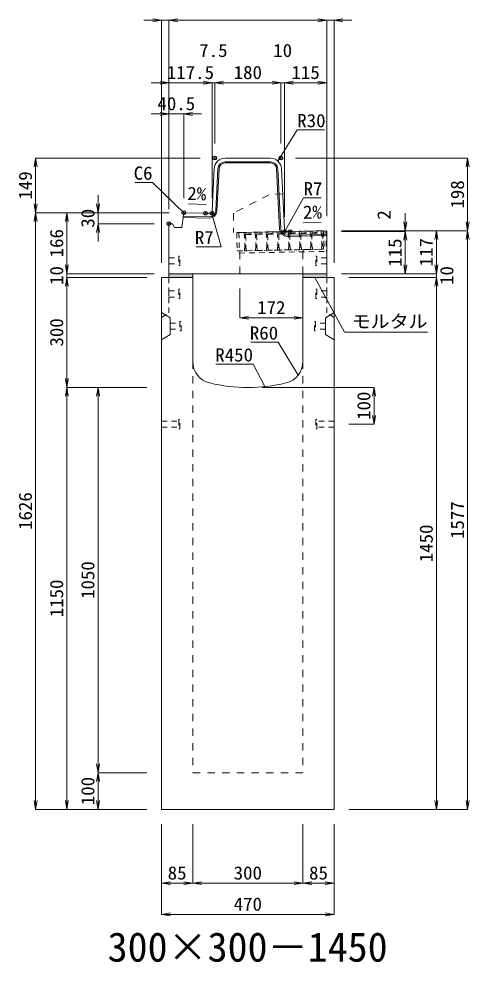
# Model space of a CAD drawing. Units: millimetres at full size. Extents: x -22536 to 51867, y -19720 to 38340.
# Drawn here: x 13776 to 15003, y -6586 to -4015 of the extents above; entities that cross this region are included whole.
import ezdxf
from ezdxf.enums import TextEntityAlignment as Align

# ---------------------------------------------------------------- set-up
doc = ezdxf.new("R2010")
doc.units = ezdxf.units.MM
doc.header["$LTSCALE"] = 20
doc.header["$PDMODE"] = 32
doc.header["$PDSIZE"] = 10
doc.linetypes.add('USER1', pattern=[2, 1, -1])
doc.linetypes.add('USER2', pattern=[1.35, 0.75, -0.6])
for name, color, linetype, lineweight in [('インサート', 3, 'USER2', 9), ('グレーチング', 7, 'USER2', 5), ('モルタル', 7, 'Continuous', 9), ('受枠', 3, 'USER2', 9), ('寸法線', 7, 'Continuous', 13), ('引出線', 4, 'Continuous', 13), ('本体', 2, 'Continuous', 13), ('目地', 132, 'Continuous', 5)]:
    doc.layers.add(name, color=color, linetype=linetype, lineweight=lineweight)
doc.layers.add('作業エリア', color=11, linetype='Continuous')
doc.layers.add('文字', color=7, linetype='Continuous')
doc.styles.add('ＭＳ 明朝', font='')
doc.styles.get('ＭＳ 明朝').set_extended_font_data('MS Mincho')

# ---------------------------------------------------------------- blocks, each defined once
blk = doc.blocks.new('open_arrow')
at = {"color": 0, "linetype": 'Continuous', "lineweight": -2}
blk.add_lwpolyline([(7.5, 1.25), (0, 0), (7.5, -1.25)], dxfattribs=at)

msp = doc.modelspace()

# ---------------------------------------------------------------- hatches: boundary and pattern name
at = {"layer": 'モルタル'}
for points in [[(14250, -4720), (14250, -4710), (14185, -4710), (14185, -4720)], [(14615, -4720), (14615, -4710), (14550, -4710), (14550, -4720)]]:
    msp.add_hatch(color=256, dxfattribs=at).paths.add_polyline_path(points)

# ---------------------------------------------------------------- linework, layer by layer
at = {"layer": 'インサート'}
for p, q in [((14185, -4666.5), (14212, -4666.5)), ((14185, -4666.5), (14185, -4683.5)), ((14215, -4662.5), (14212, -4662.5)), ((14212, -4662.5), (14212, -4687.5)), ((14215, -4687.5), (14215, -4662.5)), ((14585, -4662.5), (14588, -4662.5)), ((14585, -4687.5), (14585, -4662.5)), ((14588, -4662.5), (14588, -4687.5)), ((14615, -4666.5), (14588, -4666.5)), ((14615, -4666.5), (14615, -4683.5)), ((14185, -4683.5), (14212, -4683.5)), ((14212, -4687.5), (14215, -4687.5)), ((14588, -4687.5), (14585, -4687.5)), ((14615, -4683.5), (14588, -4683.5)), ((14215, -4752.5), (14212, -4752.5)), ((14212, -4752.5), (14212, -4777.5)), ((14215, -4777.5), (14215, -4752.5)), ((14585, -4752.5), (14588, -4752.5)), ((14585, -4777.5), (14585, -4752.5)), ((14588, -4752.5), (14588, -4777.5)), ((14185, -4756.5), (14212, -4756.5)), ((14185, -4756.5), (14185, -4773.5)), ((14185, -4773.5), (14212, -4773.5)), ((14212, -4777.5), (14215, -4777.5)), ((14588, -4777.5), (14585, -4777.5)), ((14615, -4756.5), (14588, -4756.5)), ((14615, -4773.5), (14588, -4773.5)), ((14615, -4756.5), (14615, -4773.5)), ((14188.2, -4844.5), (14215.2, -4844.5)), ((14188.2, -4844.5), (14188.2, -4861.5)), ((14218.2, -4840.5), (14215.2, -4840.5)), ((14215.2, -4840.5), (14215.2, -4865.5)), ((14218.2, -4865.5), (14218.2, -4840.5)), ((14581.8, -4840.5), (14584.8, -4840.5)), ((14581.8, -4865.5), (14581.8, -4840.5)), ((14584.8, -4840.5), (14584.8, -4865.5)), ((14611.8, -4844.5), (14584.8, -4844.5)), ((14611.8, -4844.5), (14611.8, -4861.5)), ((14188.2, -4861.5), (14215.2, -4861.5)), ((14215.2, -4865.5), (14218.2, -4865.5)), ((14584.8, -4865.5), (14581.8, -4865.5)), ((14611.8, -4861.5), (14584.8, -4861.5)), ((14165, -5111.5), (14212, -5111.5)), ((14165, -5111.5), (14165, -5128.5)), ((14215, -5107.5), (14212, -5107.5)), ((14212, -5107.5), (14212, -5132.5)), ((14215, -5132.5), (14215, -5107.5)), ((14588, -5107.5), (14585, -5107.5)), ((14585, -5107.5), (14585, -5132.5)), ((14588, -5132.5), (14588, -5107.5)), ((14635, -5111.5), (14588, -5111.5)), ((14635, -5128.5), (14635, -5111.5)), ((14165, -5128.5), (14212, -5128.5)), ((14212, -5132.5), (14215, -5132.5)), ((14585, -5132.5), (14588, -5132.5)), ((14635, -5128.5), (14588, -5128.5))]:
    msp.add_line(p, q, dxfattribs=at)
at = {"layer": 'グレーチング'}
for p, q in [((14389.92, -4597.5), (14604.88, -4593.2)), ((14395.04, -4603.4), (14419.92, -4596.9)), ((14425.04, -4602.8), (14449.91, -4596.3)), ((14455.03, -4602.2), (14479.91, -4595.7)), ((14455.03, -4602.2), (14480.03, -4601.7)), ((14485.03, -4601.6), (14509.9, -4595.1)), ((14485.03, -4601.6), (14510.02, -4601.1)), ((14515.02, -4601), (14539.89, -4594.5)), ((14515.02, -4601), (14540.01, -4600.5)), ((14545.01, -4600.4), (14569.89, -4593.9)), ((14545.01, -4600.4), (14570.01, -4599.9)), ((14575.01, -4599.8), (14599.88, -4593.3)), ((14575.01, -4599.8), (14600, -4599.3)), ((14395.04, -4603.4), (14420.04, -4602.9)), ((14425.04, -4602.8), (14450.03, -4602.3)), ((14390.92, -4647.49), (14605.88, -4643.19))]:
    msp.add_line(p, q, dxfattribs=at)
for points in [[(14389.92, -4597.5), (14394.92, -4597.4), (14395.04, -4603.4), (14394.06, -4604.42), (14394.78, -4640.41), (14395.8, -4641.39), (14395.92, -4647.39), (14390.92, -4647.49), (14390.8, -4641.49), (14391.78, -4640.47), (14391.06, -4604.48), (14390.04, -4603.5)], [(14419.92, -4596.9), (14424.92, -4596.8), (14425.04, -4602.8), (14424.06, -4603.82), (14424.78, -4639.81), (14425.8, -4640.79), (14425.92, -4646.79), (14420.92, -4646.89), (14420.8, -4640.89), (14421.78, -4639.87), (14421.06, -4603.88), (14420.04, -4602.9)], [(14449.91, -4596.3), (14454.91, -4596.2), (14455.03, -4602.2), (14454.05, -4603.22), (14454.77, -4639.21), (14455.79, -4640.19), (14455.91, -4646.19), (14450.91, -4646.29), (14450.79, -4640.29), (14451.77, -4639.27), (14451.05, -4603.28), (14450.03, -4602.3)], [(14479.91, -4595.7), (14484.91, -4595.6), (14485.03, -4601.6), (14484.05, -4602.62), (14484.77, -4638.61), (14485.79, -4639.59), (14485.91, -4645.59), (14480.91, -4645.69), (14480.79, -4639.69), (14481.77, -4638.67), (14481.05, -4602.68), (14480.03, -4601.7)], [(14509.9, -4595.1), (14514.9, -4595), (14515.02, -4601), (14514.04, -4602.02), (14514.76, -4638.01), (14515.78, -4638.99), (14515.9, -4644.99), (14510.9, -4645.09), (14510.78, -4639.09), (14511.76, -4638.07), (14511.04, -4602.08), (14510.02, -4601.1)], [(14539.89, -4594.5), (14544.89, -4594.4), (14545.01, -4600.4), (14544.03, -4601.42), (14544.75, -4637.41), (14545.77, -4638.39), (14545.89, -4644.39), (14540.89, -4644.49), (14540.77, -4638.49), (14541.75, -4637.47), (14541.03, -4601.48), (14540.01, -4600.5)], [(14569.89, -4593.9), (14574.89, -4593.8), (14575.01, -4599.8), (14574.03, -4600.82), (14574.75, -4636.81), (14575.77, -4637.79), (14575.89, -4643.79), (14570.89, -4643.89), (14570.77, -4637.89), (14571.75, -4636.87), (14571.03, -4600.88), (14570.01, -4599.9)], [(14599.88, -4593.3), (14604.88, -4593.2), (14605, -4599.2), (14604.02, -4600.22), (14604.74, -4636.21), (14605.76, -4637.19), (14605.88, -4643.19), (14600.88, -4643.29), (14600.76, -4637.29), (14601.74, -4636.27), (14601.02, -4600.28), (14600, -4599.3)]]:
    msp.add_lwpolyline(points, close=True, dxfattribs=at)
at = {"layer": 'モルタル'}
for points in [[(14185, -4710), (14250, -4710), (14250, -4720), (14185, -4720)], [(14550, -4710), (14615, -4710), (14615, -4720), (14550, -4720)]]:
    msp.add_lwpolyline(points, close=True, dxfattribs=at)
at = {"layer": '作業エリア'}
for p in [(14310, -4395), (14490, -4395), (14225.5, -4543.81), (14285, -4545), (14302.5, -4545), (14185, -4573.81), (14500, -4595), (14515, -4595)]:
    msp.add_point(p, dxfattribs=at)
at = {"layer": '受枠'}
for p, q in [((14369.93, -4597.9), (14612.88, -4593.04)), ((14369.93, -4597.9), (14370.93, -4647.89)), ((14375.93, -4597.78), (14377.05, -4653.77)), ((14606.88, -4593.16), (14607.88, -4643.15)), ((14612.88, -4593.04), (14614, -4649.03)), ((14370.93, -4647.89), (14607.88, -4643.15)), ((14377.05, -4653.77), (14614, -4649.03)), ((14550.89, -4644.29), (14551.01, -4650.29))]:
    msp.add_line(p, q, dxfattribs=at)
at = {"layer": '寸法線'}
for p, q in [((14233, -4019.42), (14117, -4019.42)), ((14165, -4680), (14165, -4019.42)), ((14185, -4019.42), (14615, -4019.42)), ((14185, -4533.81), (14185, -4019.42)), ((14185, -4533.81), (14185, -4019.42)), ((14567, -4019.42), (14683, -4019.42)), ((14615, -4553), (14615, -4019.42)), ((14615, -4553), (14615, -4019.42)), ((14635, -4680), (14635, -4019.42)), ((14137, -4189.42), (14302.5, -4189.42)), ((14185, -4533.81), (14185, -4189.42)), ((14254.5, -4189.42), (14358, -4189.42)), ((14302.5, -4505), (14302.5, -4189.42)), ((14302.5, -4505), (14302.5, -4189.42)), ((14310, -4355), (14310, -4189.42)), ((14310, -4189.42), (14490, -4189.42)), ((14310, -4355), (14310, -4189.42)), ((14442, -4189.42), (14548, -4189.42)), ((14490, -4355), (14490, -4189.42)), ((14490, -4355), (14490, -4189.42)), ((14500, -4555), (14500, -4189.42)), ((14500, -4189.42), (14615, -4189.42)), ((14500, -4555), (14500, -4189.42)), ((14615, -4553), (14615, -4189.42)), ((14137, -4274.42), (14273.5, -4274.42)), ((14185, -4533.81), (14185, -4274.42)), ((14225.5, -4503.81), (14225.5, -4274.42)), ((13822.06, -4395), (13822.06, -4543.81)), ((14270, -4395), (13822.06, -4395)), ((14530, -4395), (14998.78, -4395)), ((14998.78, -4395), (14998.78, -4593)), ((13992.06, -4495.81), (13992.06, -4621.81)), ((14185.5, -4543.81), (13822.06, -4543.81)), ((13822.06, -6170), (13822.06, -4543.81)), ((14185.5, -4543.81), (13822.06, -4543.81)), ((13907.06, -4543.81), (13907.06, -4710)), ((14185.5, -4543.81), (13907.06, -4543.81)), ((14185.5, -4543.81), (13992.06, -4543.81)), ((14828.78, -4545), (14828.78, -4643)), ((14145, -4573.81), (13992.06, -4573.81)), ((14655, -4593), (14828.78, -4593)), ((14655, -4593), (14913.78, -4593)), ((14655, -4593), (14998.78, -4593)), ((14655, -4593), (14998.78, -4593)), ((14655, -4595), (14828.78, -4595)), ((14655, -4595), (14828.78, -4595)), ((14828.78, -4595), (14828.78, -4710)), ((14913.78, -4593), (14913.78, -4710)), ((14998.78, -4593), (14998.78, -6170)), ((13907.06, -4662), (13907.06, -4768)), ((14913.78, -4662), (14913.78, -4768)), ((14145, -4710), (13907.06, -4710)), ((14145, -4710), (13907.06, -4710)), ((14125, -4720), (13907.06, -4720)), ((13907.06, -4720), (13907.06, -5020)), ((14125, -4720), (13907.06, -4720)), ((14655, -4710), (14828.78, -4710)), ((14655, -4710), (14913.78, -4710)), ((14655, -4710), (14913.78, -4710)), ((14675, -4720), (14913.78, -4720)), ((14675, -4720), (14913.78, -4720)), ((14913.78, -4720), (14913.78, -6170)), ((14378, -4750), (14378, -4830.23)), ((14378, -4830.23), (14550, -4830.23)), ((14125, -5020), (13907.06, -5020)), ((13907.06, -6170), (13907.06, -5020)), ((14125, -5020), (13907.06, -5020)), ((13992.06, -5020), (13992.06, -6070)), ((14125, -5020), (13992.06, -5020)), ((14440, -5020), (14743.78, -5020)), ((14743.78, -5020), (14743.78, -5120)), ((14675, -5120), (14743.78, -5120)), ((14125, -6070), (13992.06, -6070)), ((13992.06, -6070), (13992.06, -6170)), ((14125, -6070), (13992.06, -6070)), ((14125, -6170), (13822.06, -6170)), ((14125, -6170), (13907.06, -6170)), ((14125, -6170), (13992.06, -6170)), ((14675, -6170), (14913.78, -6170)), ((14675, -6170), (14998.78, -6170)), ((14165, -6210), (14165, -6371.16)), ((14165, -6210), (14165, -6456.16)), ((14250, -6210), (14250, -6371.16)), ((14250, -6210), (14250, -6371.16)), ((14550, -6210), (14550, -6371.16)), ((14550, -6210), (14550, -6371.16)), ((14635, -6210), (14635, -6371.16)), ((14635, -6210), (14635, -6456.16)), ((14165, -6371.16), (14250, -6371.16)), ((14250, -6371.16), (14550, -6371.16)), ((14550, -6371.16), (14635, -6371.16)), ((14165, -6456.16), (14635, -6456.16))]:
    msp.add_line(p, q, dxfattribs=at)
at = {"layer": '引出線'}
for points in [[(14482.14, -4403.26), (14534.6, -4317.93), (14609.27, -4317.93)], [(14228.13, -4546.85), (14140.5, -4461.04), (14092.16, -4461.04)], [(14286.1, -4520.96), (14237.36, -4519.98), (14286.11, -4520.96)], [(14501.83, -4593.07), (14551.86, -4503.47), (14599.79, -4503.47)], [(14300.67, -4543.07), (14327.18, -4636.44), (14259.25, -4636.44)], [(14550.86, -4571.41), (14599.57, -4570.44), (14550.83, -4571.41)], [(14582.5, -4720), (14663.13, -4869.03), (14889.05, -4869.03)], [(14537.07, -4986.68), (14482.66, -4896.79), (14407.98, -4896.79)], [(14446.44, -5017.6), (14414.22, -4956.45), (14313.21, -4956.45)]]:
    msp.add_lwpolyline(points, dxfattribs=at)
at = {"layer": '本体'}
for p, q in [((14338.54, -4395), (14461.46, -4395)), ((14302.83, -4538.35), (14308.57, -4423.5)), ((14499.67, -4588.35), (14491.43, -4423.5)), ((14224.76, -4549.76), (14220.5, -4583.81)), ((14224.76, -4549.76), (14231.5, -4543.93)), ((14231.5, -4543.93), (14285, -4545)), ((14285, -4545), (14295.84, -4545)), ((14185, -4710), (14185, -4573.81)), ((14195, -4573.81), (14185, -4573.81)), ((14200, -4583.81), (14195, -4573.81)), ((14220.5, -4583.81), (14200, -4583.81)), ((14515, -4595), (14506.66, -4595)), ((14615, -4593), (14515, -4595)), ((14615, -4710), (14615, -4593)), ((14165, -4720), (14165, -6170)), ((14165, -4720), (14250, -4720)), ((14185, -4710), (14615, -4710)), ((14250, -4720), (14250, -4949.47)), ((14550, -4720), (14635, -4720)), ((14550, -4720), (14550, -4949.47)), ((14635, -4720), (14635, -6170)), ((14165, -6170), (14635, -6170))]:
    msp.add_line(p, q, dxfattribs=at)
at = {"layer": '本体', "linetype": 'USER1'}
for p, q in [((14458, -4495), (14361, -4545)), ((14494.85, -4492), (14458, -4495)), ((14361, -4545), (14361, -4598.08)), ((14515, -4595), (14361, -4598.08)), ((14378, -4710), (14378, -4647.75)), ((14550, -4710), (14550, -4644.31))]:
    msp.add_line(p, q, dxfattribs=at)
at = {"layer": '本体', "linetype": 'USER2', "lineweight": 9}
for p, q in [((14185, -4817), (14185, -4720)), ((14615, -4817), (14615, -4720)), ((14165, -4829.5), (14185, -4817)), ((14635, -4829.5), (14615, -4817))]:
    msp.add_line(p, q, dxfattribs=at)
at = {"layer": '本体', "lineweight": 9}
for p, q in [((14165, -4816), (14188.2, -4830.5)), ((14188.2, -4830.5), (14188.2, -4875.5)), ((14634.58, -4816.26), (14611.8, -4830.5)), ((14611.8, -4830.5), (14611.8, -4875.5)), ((14188.2, -4875.5), (14165, -4890)), ((14611.8, -4875.5), (14635, -4890))]:
    msp.add_line(p, q, dxfattribs=at)
at = {"layer": '本体', "linetype": 'USER1', "lineweight": 15}
for p, q in [((14250, -4949.47), (14250, -6070)), ((14550, -4949.47), (14550, -6070)), ((14250, -6070), (14550, -6070))]:
    msp.add_line(p, q, dxfattribs=at)
at = {"layer": '本体'}
for centre, radius, start, end in [((14338.54, -4425), 30, 90, 177.13759), ((14461.46, -4425), 30, 2.86241, 90), ((14295.84, -4538), 7, 270, 357.13759), ((14506.66, -4588), 7, 182.86241, 270), ((14310, -4949.47), 60, 180, 256.65764), ((14490, -4949.47), 60, 283.34236, 0), ((14400, -4570), 450, 256.65764, 283.34236)]:
    msp.add_arc(centre, radius, start, end, dxfattribs=at)
at = {"layer": '目地'}
for p, q in [((14338.54, -4405), (14461.46, -4405)), ((14338.54, -4408), (14461.46, -4408)), ((14312.81, -4539.06), (14318.56, -4424)), ((14315.81, -4539.21), (14321.56, -4424.15)), ((14478.44, -4424.15), (14486.69, -4589.16)), ((14481.44, -4424), (14489.69, -4589.01)), ((14223.88, -4556.78), (14295.43, -4558.21)), ((14224.25, -4553.79), (14295.49, -4555.21)), ((14507.01, -4605.16), (14615, -4603)), ((14507.07, -4608.16), (14615, -4606))]:
    msp.add_line(p, q, dxfattribs=at)
for centre, radius, start, end in [((14338.54, -4425), 20, 90, 177.13759), ((14338.54, -4425), 17, 90, 177.13759), ((14461.46, -4425), 20, 2.86241, 90), ((14461.46, -4425), 17, 2.86241, 90), ((14295.83, -4538.22), 20, 268.85424, 357.13759), ((14295.83, -4538.22), 17, 268.85424, 357.13759), ((14506.67, -4588.17), 20, 182.86241, 271.14576), ((14506.67, -4588.17), 17, 182.86241, 271.14576)]:
    msp.add_arc(centre, radius, start, end, dxfattribs=at)

# ---------------------------------------------------------------- block references
at = {"layer": '寸法線', "xscale": 3.2, "yscale": 3.2}
for p, rotation in [((14165, -4019.42), 180), ((14615, -4019.42), 180), ((14615, -4019.42), 180), ((14185, -4189.42), 180), ((14302.5, -4189.42), 180), ((14302.5, -4189.42), 180), ((14490, -4189.42), 180), ((14490, -4189.42), 180), ((14615, -4189.42), 180), ((14185, -4274.42), 180), ((13822.06, -4395), 270), ((14998.78, -4395), 270), ((13822.06, -4543.81), 90), ((13992.06, -4543.81), 90), ((13822.06, -4543.81), 270), ((13907.06, -4543.81), 270), ((13992.06, -4573.81), 270), ((14828.78, -4593), 90), ((14998.78, -4593), 90), ((14828.78, -4595), 270), ((14828.78, -4595), 270), ((14913.78, -4593), 270), ((14998.78, -4593), 270), ((13907.06, -4710), 90), ((13907.06, -4710), 90), ((14828.78, -4710), 90), ((14913.78, -4710), 90), ((14913.78, -4710), 90), ((13907.06, -4720), 270), ((13907.06, -4720), 270), ((14913.78, -4720), 270), ((14913.78, -4720), 270), ((14550, -4830.23), 180), ((13907.06, -5020), 90), ((13907.06, -5020), 270), ((13992.06, -5020), 270), ((14743.78, -5020), 270), ((14743.78, -5120), 90), ((13992.06, -6070), 90), ((13992.06, -6070), 270), ((13822.06, -6170), 90), ((13907.06, -6170), 90), ((13992.06, -6170), 90), ((14913.78, -6170), 90), ((14998.78, -6170), 90), ((14250, -6371.16), 180), ((14550, -6371.16), 180), ((14635, -6371.16), 180), ((14635, -6456.16), 180)]:
    msp.add_blockref('open_arrow', p, dxfattribs=dict(at, rotation=rotation))
for p in [(14185, -4019.42), (14185, -4019.42), (14635, -4019.42), (14310, -4189.42), (14310, -4189.42), (14500, -4189.42), (14500, -4189.42), (14225.5, -4274.42), (14378, -4830.23), (14165, -6371.16), (14250, -6371.16), (14550, -6371.16), (14165, -6456.16)]:
    msp.add_blockref('open_arrow', p, dxfattribs=at)
at = {"layer": '引出線', "xscale": 0.0533, "yscale": 0.0533}
for p, rotation in [((14482.14, -4403.26), 58.4), ((14286.1, -4520.96), 178.9), ((14228.13, -4546.85), 135.6), ((14300.67, -4543.07), 285.9), ((14550.86, -4571.41), 1.1), ((14501.83, -4593.07), 60.8), ((14582.5, -4720), 298.4), ((14537.07, -4986.68), 121.2), ((14446.44, -5017.6), 117.8)]:
    msp.add_blockref('open_arrow', p, dxfattribs=dict(at, rotation=rotation))

# ---------------------------------------------------------------- texts
at = {"layer": '寸法線', "style": 'ＭＳ 明朝', "width": 1.05}
for s, p in [('7.5', (14306.25, -4101.42)), ('10', (14495, -4101.42)), ('117.5', (14243.75, -4161.42)), ('180', (14400, -4161.42)), ('115', (14557.5, -4161.42)), ('40.5', (14205.25, -4246.42)), ('172', (14464, -4802.23)), ('85', (14207.5, -6343.16)), ('300', (14400, -6343.16)), ('85', (14592.5, -6343.16)), ('470', (14400, -6428.16))]:
    msp.add_text(s, height=36.03, dxfattribs=at).set_placement(p, align=Align.MIDDLE_CENTER)
for s, p in [('149', (13794.06, -4469.4)), ('198', (14970.78, -4494)), ('30', (13964.06, -4558.81)), ('2', (14770.78, -4549.66)), ('166', (13879.06, -4626.9)), ('115', (14800.78, -4652.5)), ('117', (14885.78, -4651.5)), ('10', (13879.06, -4715)), ('10', (14941.78, -4715)), ('300', (13879.06, -4870)), ('100', (14715.78, -5070)), ('1626', (13794.06, -5356.9)), ('1577', (14970.78, -5381.5)), ('1450', (14885.78, -5445)), ('1050', (13964.06, -5545)), ('1150', (13879.06, -5595)), ('100', (13964.06, -6120))]:
    msp.add_text(s, height=36.03, rotation=90, dxfattribs=at).set_placement(p, align=Align.MIDDLE_CENTER)
at = {"layer": '引出線', "style": 'ＭＳ 明朝', "width": 1.05}
for s, p in [('R30', (14534.6, -4274.73)), ('R7', (14551.86, -4460.27)), ('モルタル', (14683.13, -4821.92))]:
    msp.add_text(s, height=36.03, dxfattribs=at).set_placement(p, align=Align.TOP_LEFT)
for s, p in [('C6', (14140.5, -4417.84)), ('R7', (14307.18, -4593.24)), ('R60', (14482.66, -4853.59)), ('R450', (14414.22, -4913.25))]:
    msp.add_text(s, height=36.03, dxfattribs=at).set_placement(p, align=Align.TOP_RIGHT)
msp.add_text('2%', height=36.03, rotation=358.854, dxfattribs=at).set_placement((14287.05, -4474.06), align=Align.TOP_RIGHT)
msp.add_text('2%', height=36.03, rotation=1.146, dxfattribs=at).set_placement((14549.89, -4524.52), align=Align.TOP_LEFT)
at = {"layer": '文字', "style": 'ＭＳ 明朝'}
msp.add_text('300×300－1450', height=80.06, dxfattribs=at).set_placement((14399.52, -6544.97), align=Align.MIDDLE_CENTER)

doc.saveas('drawing.dxf')
